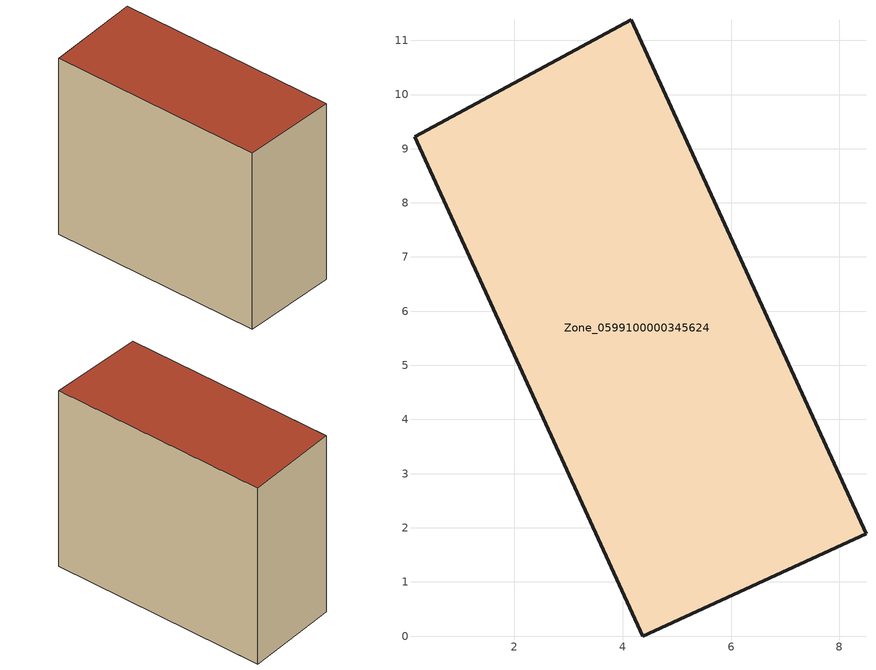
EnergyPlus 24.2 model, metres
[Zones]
Zone_0599100000345624
 floor ground (C_G): 4.15,11.38 8.49,1.89 4.37,0 0.16,9.22 z0
 wall outside (C_F): 4.15,11.38 0.16,9.22 4.37,0 8.49,1.89 4.15,11.38 z0:8.52
 roof outside (C_R): 8.49,1.89 4.15,11.38 0.16,9.22 4.37,0 z8.52
[BUILDING]
Pand.0599100000345624: North Axis=0; Terrain=City; Loads Convergence Tolerance Value=0.04; Temperature Convergence Tolerance Value=0.4; Solar Distribution=FullExterior; Maximum Number of Warmup Days=25; Minimum Number of Warmup Days=1
[Site:Location]
Rotterdam.The.Hague.AP_ZH_NLD Design_Conditions: Latitude=51.96; Longitude=4.45; Time Zone=1; Elevation=-4.5
[SITE:GROUNDTEMPERATURE:BUILDINGSURFACE]
18, 18, 18, 18, 18, 18, 18, 18, 18, 18, 18, 18
[MATERIAL] Thermal Absorptance=0.9; Solar Absorptance=0.7; Visible Absorptance=0.7
Name | Roughness | Thickness | Conductivity | Density | Specific Heat
G.TI.1992-2005 | MediumSmooth | 0.15 | 0.06 | 540 | 1210
F.TI.1992-2005 | Rough | 0.3 | 0.12 | 1920 | 840
R.TI.1992-2005 | MediumRough | 0.2 | 0.08 | 1500 | 1000
[CONSTRUCTION]
C_G: G.TI.1992-2005
C_F: F.TI.1992-2005
C_R: R.TI.1992-2005
[ZONE]
Zone_0599100000345624: Type=1; Multiplier=1; Ceiling Height=Autocalculate; Volume=Autocalculate; Floor Area=autocalculate; Part of Total Floor Area=Yes
[ZONEINFILTRATION:DESIGNFLOWRATE]
Infil_Zone_0599100000345624: Zone or ZoneList or Space or SpaceList=Zone_0599100000345624; Schedule=AlwaysOn; Design Flow Rate Calculation Method=Flow/Area; Flow Rate per Floor Area=0.0015; Constant Term Coefficient=1; Temperature Term Coefficient=0; Velocity Term Coefficient=0; Velocity Squared Term Coefficient=0
[HVACTEMPLATE:ZONE:IDEALLOADSAIRSYSTEM]
Zone_0599100000345624: Maximum Heating Supply Air Temperature=50; Minimum Cooling Supply Air Temperature=13; Maximum Heating Supply Air Humidity Ratio=0.0156; Minimum Cooling Supply Air Humidity Ratio=0.0077; Heating Limit=NoLimit; Cooling Limit=NoLimit; Dehumidification Control Type=ConstantSensibleHeatRatio; Cooling Sensible Heat Ratio=0.7; Dehumidification Setpoint=60; Humidification Control Type=None; Humidification Setpoint=30; Outdoor Air Method=None; Outdoor Air Flow Rate per Person=0.00944; Outdoor Air Flow Rate per Zone Floor Area=0; Outdoor Air Flow Rate per Zone=0; Demand Controlled Ventilation Type=None; Outdoor Air Economizer Type=NoEconomizer; Heat Recovery Type=None; Sensible Heat Recovery Effectiveness=0.7; Latent Heat Recovery Effectiveness=0.65
[ZONECONTROL:THERMOSTAT]
ThermostatControl_Zone_0599100000345624: Zone or ZoneList=Zone_0599100000345624; Control Type Schedule=DualSetpointControlType; Control 1=Thermostat_Zone_0599100000345624; Temperature Difference Between Cutout And Setpoint=0
[THERMOSTATSETPOINT:DUALSETPOINT]
Thermostat_Zone_0599100000345624: Heating Setpoint Temperature Schedule=HeatingSetpoint_Zone_0599100000345624; Cooling Setpoint Temperature Schedule=CoolingSetpoint_Zone_0599100000345624
[SCHEDULE:COMPACT]
HeatingSetpoint_Zone_0599100000345624: Through: 12/31, For: AllDays, Until: 24:00, 21
CoolingSetpoint_Zone_0599100000345624: Through: 12/31, For: AllDays, Until: 24:00, 24
DualSetpointControlType: Through: 12/31, For: AllDays, Until: 24:00, 4
AlwaysOn: Through: 12/31, For: AllDays, Until: 24:00, 1
